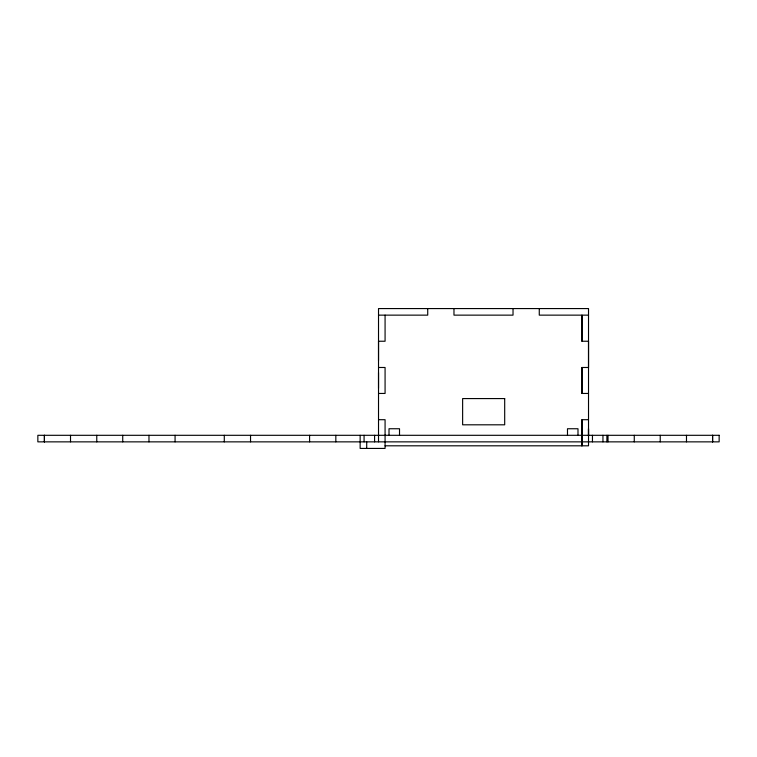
<?xml version="1.0" encoding="UTF-8"?>
<svg xmlns="http://www.w3.org/2000/svg" width="757" height="757" viewBox="0 0 757 757"><rect width="100%" height="100%" fill="white"/><g stroke="black" fill="none" stroke-linecap="round" stroke-linejoin="round"><path stroke-width="1.14" d="M378.519 435.587L378.519 341.237L385.076 341.237L385.076 315.139M378.519 360.531L378.519 308.572L588.52 308.572L588.52 367.486L581.944 367.486L581.953 393.451L588.52 393.451M385.076 435.587L385.076 419.7L378.519 419.7M581.953 419.7L581.953 435.587L581.953 419.7L588.52 419.7M581.953 341.237L581.953 315.139L581.934 341.237L588.52 341.237L588.52 435.587M581.925 441.265L581.925 445.807L581.925 435.303L581.925 441.861M378.519 315.139L427.724 315.139L427.724 308.572M588.52 315.139L539.268 315.139L539.268 308.572M378.519 367.486L385.076 367.486L385.076 393.451L378.519 393.451M385.076 445.807L588.52 445.807L588.52 428.746M581.944 367.486L581.953 393.451M686.485 435.303L686.485 441.861M660.236 435.303L660.236 441.861M634.271 435.303L634.271 441.861M608.022 435.303L608.022 441.861M606.887 435.303L606.887 441.861M602.951 435.303L602.951 441.861M592.457 435.303L592.457 441.861M588.482 428.746L588.482 435.303M577.988 435.303L577.988 428.746L567.485 428.746L567.485 435.303M513.028 308.572L513.028 315.139L453.973 315.139L453.973 308.572M399.516 435.303L399.516 428.746L389.013 428.746L389.013 435.303M385.076 435.303L385.076 448.428L360.143 448.428L360.143 435.303M378.519 372.614L378.519 388.322M378.519 435.303L378.519 441.861M374.583 435.303L374.583 441.861M366.71 441.861L366.71 448.428M364.079 435.303L364.079 441.861M335.834 435.303L335.834 441.861M309.585 435.303L309.585 441.861M250.539 435.303L250.539 441.861M224.29 435.303L224.29 441.861M175.075 435.303L175.075 441.861M148.978 435.303L148.978 441.861M122.729 435.303L122.729 441.861M96.764 435.303L96.764 441.861M70.515 435.303L70.515 441.861M44.408 435.303L44.408 441.861L44.408 435.303M712.592 435.303L712.592 441.861L712.592 435.303M504.692 398.579L462.631 398.579L462.631 424.809L504.692 424.809L504.692 398.579M719.15 435.303L37.85 435.303L37.85 441.861L719.15 441.861L719.15 435.303"/></g></svg>
